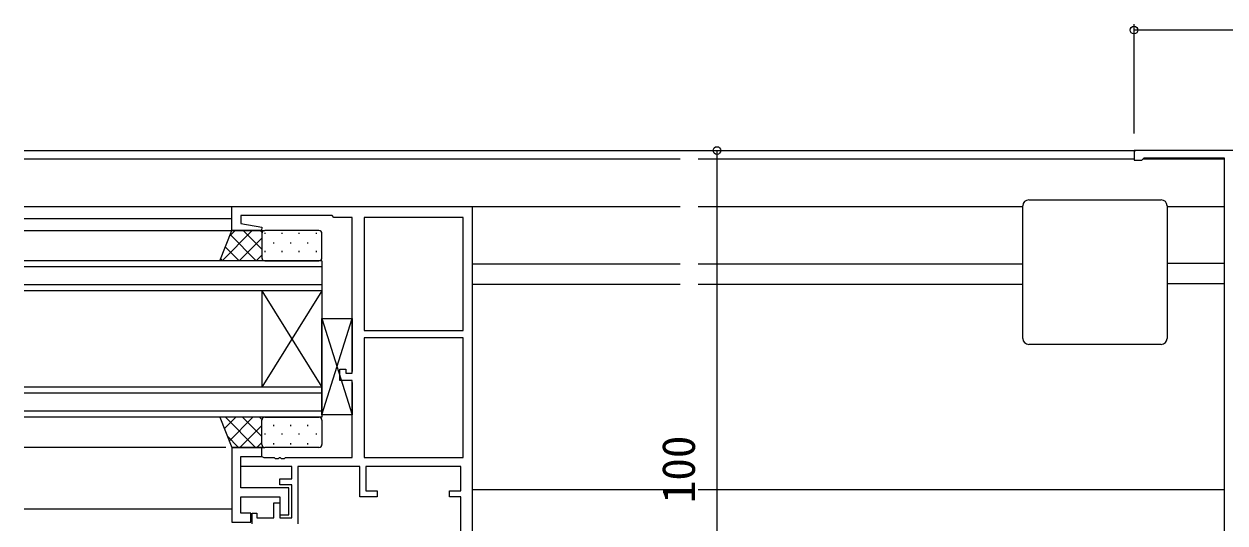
# Model space of a CAD drawing. Units: millimetres, scale not verified. Extents: x -437 to 438, y -344 to 341.
# Drawn here: x 116.1 to 315.7, y -90.6 to -7.7 of the extents above; entities that cross this region are included whole.
import ezdxf
from ezdxf.enums import TextEntityAlignment as Align

# ---------------------------------------------------------------- set-up
doc = ezdxf.new("R2010")
doc.units = ezdxf.units.MM
doc.header["$LTSCALE"] = 2
for name, color, linetype in [('0-2_YKK_11', 7, 'Continuous'), ('0-3_YKK_12', 2, 'Continuous'), ('0-4_YKK_13', 4, 'Continuous'), ('0-5_YKK_D', 6, 'Continuous')]:
    doc.layers.add(name, color=color, linetype=linetype)
doc.styles.add('ＭＳ ゴシック', font='')
doc.styles.get('ＭＳ ゴシック').set_extended_font_data('MS Gothic')

msp = doc.modelspace()

# ---------------------------------------------------------------- linework, layer by layer
at = {"layer": '0-2_YKK_11'}
for points in [[(330.6, -28.7), (300.6, -28.7), (300.6, -30.3), (301.9, -30.3), (302.1, -30.1), (302.3, -29.9), (315.6, -29.9)], [(315.6, -29.9), (315.6, -109.8)], [(158.375, -79.82), (158.558, -79.7), (158.642, -79.7), (158.825, -79.82), (159.375, -79.82), (159.558, -79.7), (170.6, -79.7), (170.6, -66.9), (168.6, -66.9), (168.6, -65), (169.6, -65), (169.6, -65.7), (170.6, -65.7), (170.6, -39.8), (167.6, -39.8), (167.3, -39.5), (152.1, -39.5), (152.1, -40.831), (155.622, -41.452), (155.574, -42), (150.6, -42), (150.6, -38), (190.6, -38)], [(190.6, -38), (190.6, -96.7)], [(154, -90.7), (154, -88.9), (154.8, -88.9), (154.8, -89.7), (157.6, -89.7), (157.6, -87.2), (158.6, -87.2), (158.6, -89.7), (160.6, -89.7), (160.6, -84.2), (158.6, -84.2), (158.6, -83.2), (160.6, -83.2), (160.6, -81.2), (152.1, -81.2), (152.1, -79.5), (155.6, -79.5), (155.946, -79.7), (157.642, -79.7), (157.825, -79.82), (158.375, -79.82)], [(188.7, -95), (188.7, -86.2), (186.8, -86.2), (186.8, -85.2), (188.7, -85.2), (188.7, -81.2), (172.9, -81.2), (172.9, -85.2), (174.8, -85.2), (174.8, -86.2), (171.9, -86.2), (171.9, -81.2), (161.6, -81.2), (161.6, -90.7)]]:
    msp.add_lwpolyline(points, dxfattribs=at)
for points in [[(189.1, -58.6), (189.1, -39.8), (172.6, -39.8), (172.6, -58.6)], [(172.6, -59.8), (172.6, -79.7), (189.1, -79.7), (189.1, -59.8)], [(150.6, -78), (150.6, -90.4), (153.8, -90.4), (153.8, -88.9), (152.1, -88.9), (152.1, -86.2), (158.6, -86.2), (158.6, -89.2), (160.1, -89.2), (160.1, -84.7), (152.1, -84.7), (152.1, -79.5), (155.6, -79.5), (155.6, -78)]]:
    msp.add_lwpolyline(points, close=True, dxfattribs=at)
at = {"layer": '0-3_YKK_12'}
for p, q in [((116.076, -28.7), (225.128, -28.7)), ((228.128, -28.7), (300.9, -28.7)), ((116.076, -30.1), (225.128, -30.1)), ((228.128, -30.1), (300.617, -30.1)), ((302.083, -30.1), (315.6, -30.1)), ((116.076, -38), (151.1, -38)), ((190.1, -38), (225.128, -38)), ((228.128, -38), (282.1, -38)), ((306.1, -38), (315.6, -38)), ((116.076, -40), (150.601, -40)), ((116.076, -42), (150.601, -42)), ((165.601, -47), (116.076, -47)), ((190.601, -47.5), (225.128, -47.5)), ((228.128, -47.5), (282.1, -47.5)), ((306.1, -47.4), (315.6, -47.4)), ((165.601, -48), (116.076, -48)), ((165.601, -51), (116.076, -51)), ((190.601, -50.9), (225.128, -50.9)), ((228.128, -50.9), (282.1, -50.9)), ((306.1, -50.8), (315.6, -50.8)), ((165.601, -52), (116.076, -52)), ((155.601, -52), (155.601, -68)), ((155.601, -52), (165.601, -68)), ((165.601, -52), (155.601, -68)), ((165.601, -68), (116.076, -68)), ((165.601, -69), (116.076, -69)), ((165.601, -72), (116.076, -72)), ((149.6, -78), (116.076, -78)), ((190.601, -85.009), (225.128, -85.009)), ((228.128, -85.009), (315.6, -85.009)), ((116.076, -88.2), (150.6, -88.2))]:
    msp.add_line(p, q, dxfattribs=at)
msp.add_lwpolyline([(165.601, -47), (165.601, -73), (116.076, -73)], dxfattribs=at)
at = {"layer": '0-4_YKK_13'}
for p, q in [((282.1, -59.9), (282.1, -37.9)), ((283.1, -36.9), (305.1, -36.9)), ((306.1, -37.9), (306.1, -59.9)), ((149.026, -47), (154.026, -42)), ((150.201, -42.997), (151.198, -42)), ((150.338, -42.655), (154.683, -47)), ((150.6, -42), (156.1, -42)), ((151.855, -47), (155.6, -43.255)), ((152.512, -42), (155.6, -45.088)), ((155.34, -42), (155.641, -42.301)), ((155.6, -42.5), (155.6, -46.5)), ((165.1, -42), (156.1, -42)), ((156.125, -42.355), (156.125, -42.555)), ((158.955, -42.355), (158.955, -42.555)), ((161.785, -42.355), (161.785, -42.555)), ((164.615, -42.355), (164.615, -42.555)), ((165.6, -46.5), (165.6, -42.5)), ((149.53, -44.675), (151.855, -47)), ((156.125, -45.385), (156.125, -45.585)), ((157.54, -43.97), (157.54, -44.17)), ((158.955, -45.385), (158.955, -45.585)), ((160.37, -43.97), (160.37, -44.17)), ((161.785, -45.385), (161.785, -45.585)), ((163.2, -43.97), (163.2, -44.17)), ((164.615, -45.385), (164.615, -45.585)), ((148.722, -46.695), (149.026, -47)), ((154.683, -47), (155.6, -46.083)), ((156.1, -47), (165.1, -47)), ((165.6, -56.6), (170.6, -72.6)), ((165.6, -72.6), (170.6, -56.6)), ((305.1, -60.9), (283.1, -60.9)), ((149.374, -74.936), (151.311, -73)), ((149.571, -73), (154.571, -78)), ((150.183, -76.957), (154.139, -73)), ((152.399, -73), (155.6, -76.201)), ((155.227, -73), (155.613, -73.386)), ((155.6, -77.5), (155.6, -73.5)), ((156.1, -73), (165.1, -73)), ((165.6, -73.5), (165.6, -77.5)), ((151.968, -78), (155.6, -74.368)), ((156.125, -75.685), (156.125, -75.885)), ((157.54, -74.27), (157.54, -74.47)), ((158.955, -75.685), (158.955, -75.885)), ((160.37, -74.27), (160.37, -74.47)), ((161.785, -75.685), (161.785, -75.885)), ((163.2, -74.27), (163.2, -74.47)), ((164.615, -75.685), (164.615, -75.885)), ((149.839, -76.096), (151.742, -78)), ((154.796, -78), (155.6, -77.196)), ((157.54, -77.3), (157.54, -77.5)), ((160.37, -77.3), (160.37, -77.5)), ((163.2, -77.3), (163.2, -77.5)), ((150.6, -78), (156.1, -78)), ((165.1, -78), (156.1, -78))]:
    msp.add_line(p, q, dxfattribs=at)
for points in [[(156.1, -47), (148.6, -47), (150.6, -42)], [(170.6, -67.2), (170.6, -72.6), (165.6, -72.6), (165.6, -56.6), (170.6, -56.6), (170.6, -65.4)], [(156.1, -73), (148.6, -73), (150.6, -78)]]:
    msp.add_lwpolyline(points, dxfattribs=at)
for centre, radius, start, end in [((283.1, -37.9), 1, 90, 180), ((305.1, -37.9), 1, 0, 90), ((156.1, -42.5), 0.5, 90, 180), ((165.1, -42.5), 0.5, 0, 90), ((156.1, -46.5), 0.5, 180, 270), ((165.1, -46.5), 0.5, 270, 0), ((283.1, -59.9), 1, 180, 270), ((305.1, -59.9), 1, 270, 0), ((156.1, -73.5), 0.5, 90, 180), ((165.1, -73.5), 0.5, 0, 90), ((156.1, -77.5), 0.5, 180, 270), ((165.1, -77.5), 0.5, 270, 0)]:
    msp.add_arc(centre, radius, start, end, dxfattribs=at)
at = {"layer": '0-5_YKK_D'}
for p, q in [((300.6, -25.9), (300.6, -7.7)), ((330.6, -8.7), (300.6, -8.7)), ((195.639, -28.7), (232.262, -28.7)), ((231.262, -28.7), (231.262, -128.7))]:
    msp.add_line(p, q, dxfattribs=at)
for centre in [(300.6, -8.7), (231.262, -28.7)]:
    msp.add_circle(centre, 0.637, dxfattribs=at)

# ---------------------------------------------------------------- texts
at = {"layer": '0-5_YKK_D', "style": 'ＭＳ ゴシック'}
msp.add_text('100', height=5.499, rotation=90, dxfattribs=at).set_placement((229.262, -87.265), align=Align.BOTTOM_LEFT)

doc.saveas('drawing.dxf')
